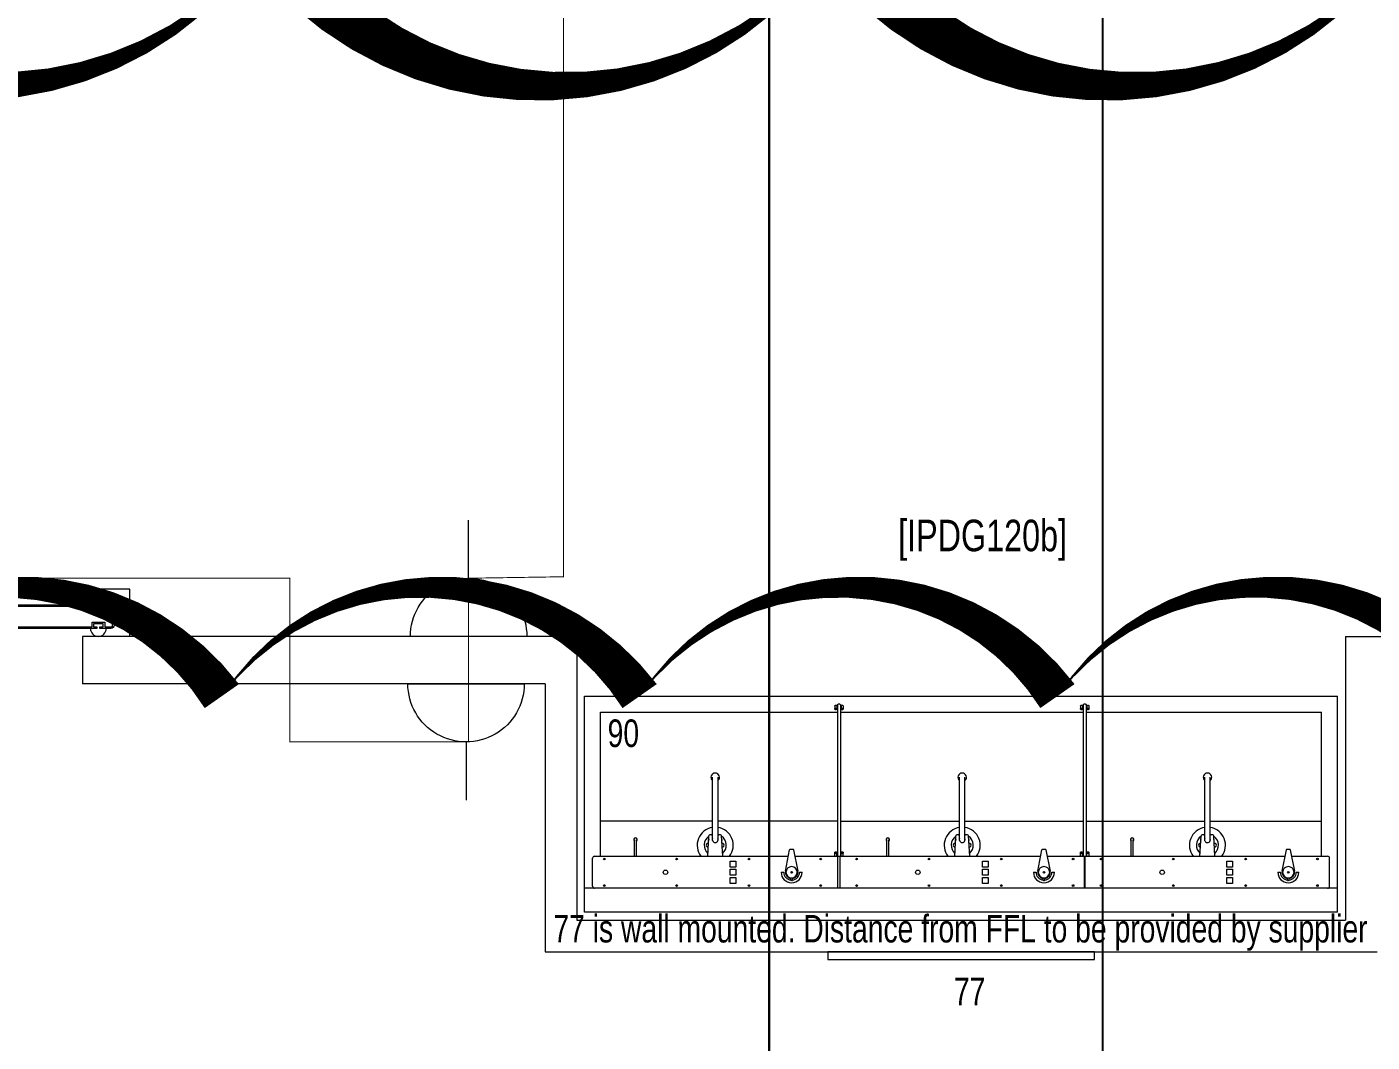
# Model space of a CAD drawing. Header units: metres. Extents: x 75097 to 220695, y -1557923 to -1361206.
# Drawn here: x 148152 to 152417, y -1408367 to -1405147 of the extents above; entities that cross this region are included whole.
import ezdxf

# ---------------------------------------------------------------- set-up
doc = ezdxf.new("R2010")
doc.units = ezdxf.units.M
doc.layers.get('0').update_dxf_attribs({"lineweight": 0})
for name, color, linetype, lineweight in [('A-100 - Copy$0$72_EGR_BASE_TEXT', 8, 'Continuous', 0), ('A-100 - Copy$0$Medical Equipment and Furniture', 8, 'Continuous', 0), ('A-100 - Copy$0$SANIT', 8, 'Continuous', 0), ('A-100 - Copy$0$Walls', 8, 'Continuous', 0), ('A-100 - Copy$0$Wooden Joinery', 8, 'Continuous', 0), ('E-LG', 245, 'Continuous', 30)]:
    doc.layers.add(name, color=color, linetype=linetype, lineweight=lineweight)
doc.layers.add('A-100 - Copy$0$axes', color=8, linetype='Continuous')
doc.layers.add('E-POWR', color=7, linetype='Continuous', lineweight=9, true_color=0x4e7e3e)
doc.layers.add('REV 01', color=7, linetype='Continuous', lineweight=0, true_color=0xe41b4d)
doc.styles.add('A-100 - Copy$0$X3G_ENTITY_257CFD', font='swisscl.ttf', dxfattribs={"height": 200})
doc.styles.add('A-100 - Copy$0$X3G_ENTITY_2587EA', font='swisscl.ttf', dxfattribs={"height": 200})

# ---------------------------------------------------------------- blocks, each defined once
blk = doc.blocks.new('NORMAL SOCKET')
at = {"layer": 'E-POWR'}
for p, q in [((0, 307.7), (0, 615.4)), ((-307.7, 0), (307.7, 0))]:
    blk.add_line(p, q, dxfattribs=at)
blk.add_ellipse((0, 0), major_axis=(32.8, 305.9), ratio=1, start_param=4.81904, end_param=7.960633, dxfattribs=at)
blk = doc.blocks.new('A-100 - Copy$0$Scrub')
at = {"layer": 'A-100 - Copy$0$SANIT'}
for p, q in [((-781500.9, -331908.5, 0), (-779112.9, -331908.5, 0)), ((-781500.9, -332594.4, 0), (-781500.9, -331908.5, 0)), ((-779112.9, -332594.4, 0), (-779112.9, -331908.5, 0)), ((-780707.7, -331940.4, 0), (-780707.7, -331949.1, 0)), ((-780701.3, -331940.4, 0), (-780701.3, -331949.1, 0)), ((-780699.1, -331937.3, 0), (-780699.1, -332416.6, 0)), ((-780689.6, -331937.3, 0), (-780689.6, -332416.6, 0)), ((-780687.3, -331940.4, 0), (-780687.3, -331949.1, 0)), ((-780681, -331940.4, 0), (-780681, -331949.1, 0)), ((-779928.2, -331940.4, 0), (-779928.2, -331949.1, 0)), ((-779921.9, -331940.4, 0), (-779921.9, -331949.1, 0)), ((-779919.6, -331937.3, 0), (-779919.6, -332416.6, 0)), ((-779910.1, -331937.3, 0), (-779910.1, -332416.6, 0)), ((-779907.9, -331940.4, 0), (-779907.9, -331949.1, 0)), ((-779901.5, -331940.4, 0), (-779901.5, -331949.1, 0)), ((-781450.1, -332416.6, 0), (-781450.1, -331959.3, 0)), ((-781450.1, -331959.3, 0), (-780699.1, -331959.3, 0)), ((-780689.6, -331959.3, 0), (-779919.6, -331959.3, 0)), ((-779910.1, -331959.3, 0), (-779163.7, -331959.3, 0)), ((-779163.7, -332416.6, 0), (-779163.7, -331959.3, 0)), ((-781095.3, -332366.9, 0), (-781095.3, -332166, 0)), ((-781077.8, -332366.3, 0), (-781077.8, -332166, 0)), ((-780312.1, -332366.9, 0), (-780312.1, -332166, 0)), ((-780294.6, -332366.3, 0), (-780294.6, -332166, 0)), ((-779534.5, -332366.9, 0), (-779534.5, -332166, 0)), ((-779517, -332366.3, 0), (-779517, -332166, 0)), ((-781095.3, -332305.4, 0), (-781450.1, -332305.4, 0)), ((-780699.1, -332305.4, 0), (-781077.8, -332305.4, 0)), ((-780689.6, -332305.4, 0), (-780312.1, -332305.4, 0)), ((-780294.6, -332305.4, 0), (-779919.6, -332305.4, 0)), ((-779910.1, -332305.4, 0), (-779534.5, -332305.4, 0)), ((-779517, -332305.4, 0), (-779163.7, -332305.4, 0)), ((-781343, -332416.6, 0), (-781343, -332364.5, 0)), ((-781336.7, -332416.6, 0), (-781336.7, -332364.5, 0)), ((-781110.3, -332416.6, 0), (-781106.6, -332352.1, 0)), ((-781095.3, -332349.1, 0), (-781103.4, -332349.1, 0)), ((-781069.7, -332349.1, 0), (-781077.8, -332349.1, 0)), ((-781062.8, -332416.6, 0), (-781066.5, -332352.1, 0)), ((-780542.8, -332416.6, 0), (-780542.8, -332364.5, 0)), ((-780536.4, -332416.6, 0), (-780536.4, -332364.5, 0)), ((-780327.1, -332416.6, 0), (-780323.4, -332352.1, 0)), ((-780312.1, -332349.1, 0), (-780320.2, -332349.1, 0)), ((-780286.5, -332349.1, 0), (-780294.6, -332349.1, 0)), ((-780279.6, -332416.6, 0), (-780283.3, -332352.1, 0)), ((-779768, -332416.6, 0), (-779768, -332364.5, 0)), ((-779761.6, -332416.6, 0), (-779761.6, -332364.5, 0)), ((-779549.5, -332416.6, 0), (-779545.8, -332352.1, 0)), ((-779534.5, -332349.1, 0), (-779542.6, -332349.1, 0)), ((-779508.9, -332349.1, 0), (-779517, -332349.1, 0)), ((-779502, -332416.6, 0), (-779505.7, -332352.1, 0)), ((-781475.5, -332511.8, 0), (-781475.5, -332422.9, 0)), ((-781475.5, -332511.8, 0), (-781475.5, -332422.9, 0)), ((-781469.2, -332416.6, 0), (-780854.7, -332416.6, 0)), ((-780863.9, -332463.6, 0), (-780850.7, -332395.7, 0)), ((-780839.5, -332394.6, 0), (-780849.3, -332394.6, 0)), ((-780838.1, -332395.7, 0), (-780824.9, -332463.6, 0)), ((-780834.1, -332416.6, 0), (-780698.2, -332416.6, 0)), ((-780707.7, -332415.1, 0), (-780707.7, -332405.2, 0)), ((-780701, -332415.1, 0), (-780701, -332405.2, 0)), ((-780699.1, -332416.6, 0), (-780689.6, -332416.6, 0)), ((-780697.8, -332518.2, 0), (-780697.8, -332416.6, 0)), ((-780690.9, -332518.2, 0), (-780690.9, -332416.6, 0)), ((-780690.4, -332416.6, 0), (-780054.5, -332416.6, 0)), ((-780687.3, -332415.1, 0), (-780687.3, -332405.2, 0)), ((-780680.7, -332415.1, 0), (-780680.7, -332405.2, 0)), ((-780063.6, -332463.6, 0), (-780050.5, -332395.7, 0)), ((-780039.3, -332394.6, 0), (-780049.1, -332394.6, 0)), ((-780037.9, -332395.7, 0), (-780024.7, -332463.6, 0)), ((-780033.8, -332416.6, 0), (-779919.5, -332416.6, 0)), ((-779928.2, -332415.1, 0), (-779928.2, -332405.2, 0)), ((-779921.6, -332415.1, 0), (-779921.6, -332405.2, 0)), ((-779919.6, -332416.6, 0), (-779910.1, -332416.6, 0)), ((-779916, -332518.2, 0), (-779916, -332416.6, 0)), ((-779915.6, -332416.6, 0), (-779279.7, -332416.6, 0)), ((-779913.2, -332518.2, 0), (-779913.2, -332416.6, 0)), ((-779913.2, -332511.8, 0), (-779913.2, -332422.9, 0)), ((-779907.9, -332415.1, 0), (-779907.9, -332405.2, 0)), ((-779901.2, -332415.1, 0), (-779901.2, -332405.2, 0)), ((-779288.8, -332463.6, 0), (-779275.6, -332395.7, 0)), ((-779264.4, -332394.6, 0), (-779274.2, -332394.6, 0)), ((-779263.1, -332395.7, 0), (-779249.9, -332463.6, 0)), ((-779259, -332416.6, 0), (-779144.7, -332416.6, 0)), ((-779138.3, -332511.8, 0), (-779138.3, -332422.9, 0)), ((-779138.3, -332511.8, 0), (-779138.3, -332422.9, 0)), ((-781039.7, -332451, 0), (-781039.7, -332432.2, 0)), ((-781039.7, -332432.2, 0), (-781021, -332432.2, 0)), ((-781021, -332451, 0), (-781039.7, -332451, 0)), ((-781039.7, -332476.8, 0), (-781039.7, -332458, 0)), ((-781039.7, -332458, 0), (-781021, -332458, 0)), ((-781021, -332432.2, 0), (-781021, -332451, 0)), ((-781021, -332458, 0), (-781021, -332476.8, 0)), ((-780239.5, -332432.2, 0), (-780220.7, -332432.2, 0)), ((-780239.5, -332451, 0), (-780239.5, -332432.2, 0)), ((-780220.7, -332451, 0), (-780239.5, -332451, 0)), ((-780239.5, -332476.8, 0), (-780239.5, -332458, 0)), ((-780239.5, -332458, 0), (-780220.7, -332458, 0)), ((-780220.7, -332432.2, 0), (-780220.7, -332451, 0)), ((-780220.7, -332458, 0), (-780220.7, -332476.8, 0)), ((-779464.7, -332451, 0), (-779464.7, -332432.2, 0)), ((-779464.7, -332432.2, 0), (-779445.9, -332432.2, 0)), ((-779445.9, -332451, 0), (-779464.7, -332451, 0)), ((-779464.7, -332476.8, 0), (-779464.7, -332458, 0)), ((-779464.7, -332458, 0), (-779445.9, -332458, 0)), ((-779445.9, -332432.2, 0), (-779445.9, -332451, 0)), ((-779445.9, -332458, 0), (-779445.9, -332476.8, 0)), ((-781021, -332476.8, 0), (-781039.7, -332476.8, 0)), ((-781039.7, -332483.8, 0), (-781021, -332483.8, 0)), ((-781039.7, -332502.6, 0), (-781039.7, -332483.8, 0)), ((-781021, -332502.6, 0), (-781039.7, -332502.6, 0)), ((-781021, -332483.8, 0), (-781021, -332502.6, 0)), ((-780877.7, -332467.4, 0), (-780869.4, -332467.4, 0)), ((-780846.8, -332493, 0), (-780847.4, -332488, 0)), ((-780843, -332493.9, 0), (-780845.8, -332493.9, 0)), ((-780842, -332493, 0), (-780841.4, -332488, 0)), ((-780819.4, -332467.4, 0), (-780811.2, -332467.4, 0)), ((-780220.7, -332476.8, 0), (-780239.5, -332476.8, 0)), ((-780239.5, -332502.6, 0), (-780239.5, -332483.8, 0)), ((-780239.5, -332483.8, 0), (-780220.7, -332483.8, 0)), ((-780220.7, -332502.6, 0), (-780239.5, -332502.6, 0)), ((-780220.7, -332483.8, 0), (-780220.7, -332502.6, 0)), ((-780077.4, -332467.4, 0), (-780069.2, -332467.4, 0)), ((-780046.6, -332493, 0), (-780047.2, -332488, 0)), ((-780042.8, -332493.9, 0), (-780045.6, -332493.9, 0)), ((-780041.8, -332493, 0), (-780041.2, -332488, 0)), ((-780019.2, -332467.4, 0), (-780010.9, -332467.4, 0)), ((-779445.9, -332476.8, 0), (-779464.7, -332476.8, 0)), ((-779464.7, -332502.6, 0), (-779464.7, -332483.8, 0)), ((-779464.7, -332483.8, 0), (-779445.9, -332483.8, 0)), ((-779445.9, -332502.6, 0), (-779464.7, -332502.6, 0)), ((-779445.9, -332483.8, 0), (-779445.9, -332502.6, 0)), ((-779302.6, -332467.4, 0), (-779294.4, -332467.4, 0)), ((-779271.8, -332493, 0), (-779272.4, -332488, 0)), ((-779268, -332493.9, 0), (-779270.7, -332493.9, 0)), ((-779266.9, -332493, 0), (-779266.3, -332488, 0)), ((-779244.3, -332467.4, 0), (-779236.1, -332467.4, 0)), ((-779112.9, -332518.2, 0), (-781500.9, -332518.2, 0)), ((-779112.9, -332594.4, 0), (-781500.9, -332594.4, 0))]:
    blk.add_line(p, q, dxfattribs=at)
at = {"layer": 'A-100 - Copy$0$SANIT', "elevation": 0}
for points in [[(-780707.7, -331940.4), (-780707.4, -331939.3, -0.103098), (-780706.8, -331938.4, -0.092589), (-780705.7, -331937.8), (-780704.5, -331937.6)], [(-780704.5, -331937.6), (-780703.3, -331937.8, -0.092589), (-780702.3, -331938.4, -0.103098), (-780701.6, -331939.3), (-780701.3, -331940.4)], [(-780699.1, -331937.3), (-780698.7, -331935.7, -0.103098), (-780697.7, -331934.4, -0.092589), (-780696.2, -331933.5), (-780694.3, -331933.1), (-780692.5, -331933.5, -0.092589), (-780691, -331934.4, -0.103098), (-780689.9, -331935.7), (-780689.6, -331937.3)], [(-780687.3, -331940.4), (-780687.1, -331939.3, -0.103098), (-780686.4, -331938.4, -0.092589), (-780685.4, -331937.8), (-780684.2, -331937.6)], [(-780684.2, -331937.6), (-780682.9, -331937.8, -0.092589), (-780681.9, -331938.4, -0.103098), (-780681.2, -331939.3), (-780681, -331940.4)], [(-779928.2, -331940.4), (-779928, -331939.3, -0.103098), (-779927.3, -331938.4, -0.092589), (-779926.3, -331937.8), (-779925.1, -331937.6)], [(-779925.1, -331937.6), (-779923.8, -331937.8, -0.092589), (-779922.8, -331938.4, -0.103098), (-779922.1, -331939.3), (-779921.9, -331940.4)], [(-779919.6, -331937.3), (-779919.3, -331935.7, -0.103098), (-779918.3, -331934.4, -0.092589), (-779916.7, -331933.5), (-779914.9, -331933.1), (-779913, -331933.5, -0.092589), (-779911.5, -331934.4, -0.103098), (-779910.5, -331935.7), (-779910.1, -331937.3)], [(-779907.9, -331940.4), (-779907.6, -331939.3, -0.103098), (-779907, -331938.4, -0.092589), (-779905.9, -331937.8), (-779904.7, -331937.6)], [(-779904.7, -331937.6), (-779903.5, -331937.8, -0.092589), (-779902.5, -331938.4, -0.103098), (-779901.8, -331939.3), (-779901.5, -331940.4)], [(-780707.2, -332416.6, -0.044297), (-780707.4, -332416.1), (-780707.7, -332415.1)], [(-780701, -332415.1), (-780701.3, -332416.1, -0.044297), (-780701.6, -332416.6, -0.092589)], [(-780686.8, -332416.6, -0.044297), (-780687.1, -332416.1), (-780687.3, -332415.1)], [(-780680.7, -332415.1), (-780680.9, -332416.1, -0.044297), (-780681.2, -332416.6, -0.092589)], [(-779927.7, -332416.6, -0.044297), (-779928, -332416.1), (-779928.2, -332415.1)], [(-779921.6, -332415.1), (-779921.8, -332416.1, -0.044297), (-779922.1, -332416.6, -0.092589)], [(-779907.4, -332416.6, -0.044297), (-779907.6, -332416.1), (-779907.9, -332415.1)], [(-779901.2, -332415.1), (-779901.5, -332416.1, -0.044297), (-779901.8, -332416.6, -0.092589)]]:
    blk.add_lwpolyline(points, format="xyb", dxfattribs=at)
for points in [[(-780704.5, -331946.4), (-780703.3, -331946.6, -0.092589), (-780702.3, -331947.2, -0.103098), (-780701.6, -331948.1), (-780701.3, -331949.1), (-780701.6, -331950.2, -0.103098), (-780702.3, -331951.1, -0.092589), (-780703.3, -331951.7), (-780704.5, -331951.9), (-780705.7, -331951.7, -0.092589), (-780706.8, -331951.1, -0.103098), (-780707.4, -331950.2), (-780707.7, -331949.1), (-780707.4, -331948.1, -0.103098), (-780706.8, -331947.2, -0.092589), (-780705.7, -331946.6)], [(-780684.2, -331946.4), (-780682.9, -331946.6, -0.092589), (-780681.9, -331947.2, -0.103098), (-780681.2, -331948.1), (-780681, -331949.1), (-780681.2, -331950.2, -0.103098), (-780681.9, -331951.1, -0.092589), (-780682.9, -331951.7), (-780684.2, -331951.9), (-780685.4, -331951.7, -0.092589), (-780686.4, -331951.1, -0.103098), (-780687.1, -331950.2), (-780687.3, -331949.1), (-780687.1, -331948.1, -0.103098), (-780686.4, -331947.2, -0.092589), (-780685.4, -331946.6)], [(-779925.1, -331946.4), (-779923.8, -331946.6, -0.092589), (-779922.8, -331947.2, -0.103098), (-779922.1, -331948.1), (-779921.9, -331949.1), (-779922.1, -331950.2, -0.103098), (-779922.8, -331951.1, -0.092589), (-779923.8, -331951.7), (-779925.1, -331951.9), (-779926.3, -331951.7, -0.092589), (-779927.3, -331951.1, -0.103098), (-779928, -331950.2), (-779928.2, -331949.1), (-779928, -331948.1, -0.103098), (-779927.3, -331947.2, -0.092589), (-779926.3, -331946.6)], [(-779904.7, -331946.4), (-779903.5, -331946.6, -0.092589), (-779902.5, -331947.2, -0.103098), (-779901.8, -331948.1), (-779901.5, -331949.1), (-779901.8, -331950.2, -0.103098), (-779902.5, -331951.1, -0.092589), (-779903.5, -331951.7), (-779904.7, -331951.9), (-779905.9, -331951.7, -0.092589), (-779907, -331951.1, -0.103098), (-779907.6, -331950.2), (-779907.9, -331949.1), (-779907.6, -331948.1, -0.103098), (-779907, -331947.2, -0.092589), (-779905.9, -331946.6)], [(-780704.4, -332408.1), (-780705.7, -332407.9, -0.092589), (-780706.7, -332407.3, -0.103098), (-780707.4, -332406.3), (-780707.7, -332405.2), (-780707.4, -332404.1, -0.103098), (-780706.7, -332403.2, -0.092589), (-780705.7, -332402.6), (-780704.4, -332402.4), (-780703.1, -332402.6, -0.092589), (-780702, -332403.2, -0.103098), (-780701.3, -332404.1), (-780701, -332405.2), (-780701.3, -332406.3, -0.103098), (-780702, -332407.3, -0.092589), (-780703.1, -332407.9)], [(-780684, -332408.1), (-780685.3, -332407.9, -0.092589), (-780686.4, -332407.3, -0.103098), (-780687.1, -332406.3), (-780687.3, -332405.2), (-780687.1, -332404.1, -0.103098), (-780686.4, -332403.2, -0.092589), (-780685.3, -332402.6), (-780684, -332402.4), (-780682.7, -332402.6, -0.092589), (-780681.7, -332403.2, -0.103098), (-780680.9, -332404.1), (-780680.7, -332405.2), (-780680.9, -332406.3, -0.103098), (-780681.7, -332407.3, -0.092589), (-780682.7, -332407.9)], [(-779924.9, -332408.1), (-779926.2, -332407.9, -0.092589), (-779927.3, -332407.3, -0.103098), (-779928, -332406.3), (-779928.2, -332405.2), (-779928, -332404.1, -0.103098), (-779927.3, -332403.2, -0.092589), (-779926.2, -332402.6), (-779924.9, -332402.4), (-779923.6, -332402.6, -0.092589), (-779922.6, -332403.2, -0.103098), (-779921.8, -332404.1), (-779921.6, -332405.2), (-779921.8, -332406.3, -0.103098), (-779922.6, -332407.3, -0.092589), (-779923.6, -332407.9)], [(-779904.6, -332408.1), (-779905.9, -332407.9, -0.092589), (-779906.9, -332407.3, -0.103098), (-779907.6, -332406.3), (-779907.9, -332405.2), (-779907.6, -332404.1, -0.103098), (-779906.9, -332403.2, -0.092589), (-779905.9, -332402.6), (-779904.6, -332402.4), (-779903.3, -332402.6, -0.092589), (-779902.2, -332403.2, -0.103098), (-779901.5, -332404.1), (-779901.2, -332405.2), (-779901.5, -332406.3, -0.103098), (-779902.2, -332407.3, -0.092589), (-779903.3, -332407.9)]]:
    blk.add_lwpolyline(points, format="xyb", close=True, dxfattribs=at)
at = {"layer": 'A-100 - Copy$0$SANIT'}
for centre, radius in [((-781438.5, -332425.3, 0), 2.55), ((-781209.1, -332425.3, 0), 2.55), ((-780979.7, -332425.3, 0), 2.55), ((-780752, -332425.3, 0), 2.55), ((-780638.3, -332425.3, 0), 2.55), ((-780408.9, -332425.3, 0), 2.55), ((-780179.5, -332425.3, 0), 2.55), ((-779951.7, -332425.3, 0), 2.55), ((-779863.5, -332425.3, 0), 2.55), ((-779634.1, -332425.3, 0), 2.55), ((-779404.7, -332425.3, 0), 2.55), ((-779176.9, -332425.3, 0), 2.55), ((-781244.4, -332467.4, 0), 7.03), ((-780844.4, -332467.4, 0), 2.54), ((-780444.2, -332467.4, 0), 7.03), ((-780044.2, -332467.4, 0), 2.54), ((-779669.4, -332467.4, 0), 7.03), ((-779269.3, -332467.4, 0), 2.54), ((-781438.5, -332509.4, 0), 2.55), ((-781209.1, -332509.4, 0), 2.55), ((-780979.7, -332509.4, 0), 2.55), ((-780752, -332509.4, 0), 2.55), ((-780638.3, -332509.4, 0), 2.55), ((-780408.9, -332509.4, 0), 2.55), ((-780179.5, -332509.4, 0), 2.55), ((-779951.7, -332509.4, 0), 2.55), ((-779863.5, -332509.4, 0), 2.55), ((-779634.1, -332509.4, 0), 2.55), ((-779404.7, -332509.4, 0), 2.55), ((-779176.9, -332509.4, 0), 2.55)]:
    blk.add_circle(centre, radius, dxfattribs=at)
for centre, radius, start, end in [((-781086.6, -332166.2, 0), 13.5, 310.3785, 229.6215), ((-780303.4, -332166.2, 0), 13.5, 310.3785, 229.6215), ((-779525.7, -332166.2, 0), 13.5, 310.3785, 229.6215), ((-781086.7, -332381.6, 0), 57.2, 98.701, 217.7343), ((-781086.7, -332381.6, 0), 57.2, 322.2657, 81.1122), ((-780303.4, -332381.6, 0), 57.2, 98.701, 217.7343), ((-780303.4, -332381.6, 0), 57.2, 322.2657, 81.1122), ((-779525.8, -332381.6, 0), 57.2, 98.701, 217.7343), ((-779525.8, -332381.6, 0), 57.2, 322.2657, 81.1122), ((-781339.8, -332363.8, 0), 5.43, 305.7548, 234.2452), ((-781086.7, -332381.6, 0), 34.9, 124.8727, 228.4631), ((-781109.3, -332381.6, 0), 5.67, 76.7008, 276.635), ((-781102.7, -332365.6, 0), 5.67, 142.709, 210.6268), ((-781103.4, -332352.3, 0), 3.18, 90, 176.6679), ((-781086.7, -332381.6, 0), 34.9, 104.3324, 111.5368), ((-781086.7, -332363.8, 0), 9.19, 160.1663, 16.1137), ((-781086.7, -332381.6, 0), 34.9, 68.4632, 75.3557), ((-781069.7, -332352.3, 0), 3.18, 3.3321, 90), ((-781086.7, -332381.6, 0), 34.9, 311.9216, 54.7426), ((-781070.7, -332365.6, 0), 5.67, 332.8575, 33.8067), ((-781064, -332381.6, 0), 5.67, 265.2456, 101.4186), ((-780539.6, -332363.8, 0), 5.43, 305.7548, 234.2452), ((-780303.4, -332381.6, 0), 34.9, 124.8727, 228.4631), ((-780326.1, -332381.6, 0), 5.67, 76.7008, 276.635), ((-780319.4, -332365.6, 0), 5.67, 142.709, 210.6268), ((-780320.2, -332352.3, 0), 3.18, 90, 176.6679), ((-780303.4, -332381.6, 0), 34.9, 104.3324, 111.5368), ((-780303.4, -332363.8, 0), 9.19, 160.1663, 16.1137), ((-780303.4, -332381.6, 0), 34.9, 68.4632, 75.3557), ((-780286.5, -332352.3, 0), 3.18, 3.3321, 90), ((-780303.4, -332381.6, 0), 34.9, 311.9216, 54.7426), ((-780287.4, -332365.6, 0), 5.67, 332.8575, 33.8067), ((-780280.8, -332381.6, 0), 5.67, 265.2456, 101.4186), ((-779764.8, -332363.8, 0), 5.43, 305.7548, 234.2452), ((-779525.8, -332381.6, 0), 34.9, 124.8727, 228.4631), ((-779548.5, -332381.6, 0), 5.67, 76.7008, 276.635), ((-779541.8, -332365.6, 0), 5.67, 142.709, 210.6268), ((-779542.6, -332352.3, 0), 3.18, 90, 176.6679), ((-779525.8, -332381.6, 0), 34.9, 104.3324, 111.5368), ((-779525.8, -332363.8, 0), 9.19, 160.1663, 16.1137), ((-779525.8, -332381.6, 0), 34.9, 68.4632, 75.3557), ((-779508.9, -332352.3, 0), 3.18, 3.3321, 90), ((-779525.8, -332381.6, 0), 34.9, 311.9216, 54.7426), ((-779509.8, -332365.6, 0), 5.67, 332.8575, 33.8067), ((-779503.2, -332381.6, 0), 5.67, 265.2456, 101.4186), ((-781469.2, -332422.9, 0), 6.35, 90, 180), ((-780849.3, -332396, 0), 1.41, 90, 169.012), ((-780839.5, -332396, 0), 1.41, 10.988, 90), ((-780049.1, -332396, 0), 1.41, 90, 169.012), ((-780039.3, -332396, 0), 1.41, 10.988, 90), ((-779274.2, -332396, 0), 1.41, 90, 169.012), ((-779264.4, -332396, 0), 1.41, 10.988, 90), ((-779144.7, -332422.9, 0), 6.35, 0, 90), ((-780844.4, -332467.4, 0), 19.8, 169.012, 257.996), ((-780844.4, -332467.4, 0), 18.1, 270, 269.6862), ((-780844.4, -332467.4, 0), 19.8, 282.004, 10.988), ((-780044.2, -332467.4, 0), 19.8, 169.012, 257.996), ((-780044.2, -332467.4, 0), 18.1, 270, 269.6862), ((-780044.2, -332467.4, 0), 19.8, 282.004, 10.988), ((-779269.3, -332467.4, 0), 19.8, 169.012, 257.996), ((-779269.3, -332467.4, 0), 18.1, 270, 269.6862), ((-779269.3, -332467.4, 0), 19.8, 282.004, 10.988), ((-780844.4, -332467.4, 0), 33.2, 180, 0), ((-780844.4, -332467.4, 0), 25, 180, 264.2433), ((-780848.8, -332488.2, 0), 1.41, 6.7774, 77.996), ((-780845.8, -332492.9, 0), 1.05, 182.3968, 270), ((-780843, -332492.9, 0), 1.05, 270, 357.6032), ((-780844.4, -332467.4, 0), 25, 275.7567, 0), ((-780840, -332488.2, 0), 1.41, 102.004, 173.2226), ((-780044.2, -332467.4, 0), 33.2, 180, 0), ((-780044.2, -332467.4, 0), 25, 180, 264.2433), ((-780048.6, -332488.2, 0), 1.41, 6.7774, 77.996), ((-780045.6, -332492.9, 0), 1.05, 182.3968, 270), ((-780042.8, -332492.9, 0), 1.05, 270, 357.6032), ((-780044.2, -332467.4, 0), 25, 275.7567, 0), ((-780039.8, -332488.2, 0), 1.41, 102.004, 173.2226), ((-779269.3, -332467.4, 0), 33.2, 180, 0), ((-779269.3, -332467.4, 0), 25, 180, 264.2433), ((-779273.8, -332488.2, 0), 1.41, 6.7774, 77.996), ((-779270.7, -332492.9, 0), 1.05, 182.3968, 270), ((-779268, -332492.9, 0), 1.05, 270, 357.6032), ((-779269.3, -332467.4, 0), 25, 275.7567, 0), ((-779264.9, -332488.2, 0), 1.41, 102.004, 173.2226), ((-781469.2, -332511.8, 0), 6.35, 180, 270), ((-779144.7, -332511.8, 0), 6.35, 270, 0)]:
    blk.add_arc(centre, radius, start, end, dxfattribs=at)
blk = doc.blocks.new('A-100 - Copy')
at = {"layer": 'A-100 - Copy$0$axes'}
blk.add_line((151563.3, -1477297.4, 0), (151563.3, -1391762.7, 0), dxfattribs=at)
at = {"layer": 'A-100 - Copy$0$Medical Equipment and Furniture', "elevation": 0}
blk.add_lwpolyline([(151536.6, -1408080.6), (150691.6, -1408080.6), (150691.6, -1408105.6), (151536.6, -1408105.6), (151536.6, -1408080.6)], dxfattribs=at)
at = {"layer": 'A-100 - Copy$0$Walls'}
for p, q in [((148328.3, -1407080.6, 0), (148328.3, -1407230.6, 0)), ((149895.1, -1407080.6, 0), (148328.3, -1407080.6, 0)), ((149895.1, -1407080.6, 0), (149895.1, -1407980.6, 0)), ((152333.1, -1407080.6, 0), (153899.9, -1407080.6, 0)), ((152333.1, -1407080.6, 0), (152333.1, -1407980.6, 0)), ((149795.1, -1407230.6, 0), (148328.3, -1407230.6, 0)), ((149795.1, -1407230.6, 0), (149795.1, -1408080.6, 0)), ((149895.1, -1407980.6, 0), (152333.1, -1407980.6, 0)), ((149795.1, -1408080.6, 0), (152433.1, -1408080.6, 0))]:
    blk.add_line(p, q, dxfattribs=at)
at = {"layer": 'A-100 - Copy$0$Wooden Joinery', "elevation": 0}
blk.add_lwpolyline([(148478.3, -1407080.6), (148478.3, -1406930.6), (144078.3, -1406930.6), (144078.3, -1407080.6)], dxfattribs=at)
for points in [[(146363.3, -1407050.6), (146373.3, -1407050.6), (146373.3, -1407055.6), (146338.3, -1407055.6, -0.414214), (146328.3, -1407045.6), (146328.3, -1406990.6, -0.414214), (146338.3, -1406980.6), (148418.3, -1406980.6, -0.414214), (148428.3, -1406990.6), (148428.3, -1407045.6, -0.414214), (148418.3, -1407055.6), (148383.3, -1407055.6), (148383.3, -1407050.6), (148393.3, -1407050.6), (148393.3, -1407040.6), (148363.3, -1407040.6), (148363.3, -1407050.6), (148373.3, -1407050.6), (148373.3, -1407055.6), (146383.3, -1407055.6), (146383.3, -1407050.6), (146393.3, -1407050.6), (146393.3, -1407040.6), (146363.3, -1407040.6)], [(146398.3, -1407050.6), (148358.3, -1407050.6), (148358.3, -1407035.6), (148398.3, -1407035.6), (148398.3, -1407050.6), (148418.3, -1407050.6, 0.414214), (148423.3, -1407045.6), (148423.3, -1406990.6, 0.414214), (148418.3, -1406985.6), (146338.3, -1406985.6, 0.414214), (146333.3, -1406990.6), (146333.3, -1407045.6, 0.414214), (146338.3, -1407050.6), (146358.3, -1407050.6), (146358.3, -1407035.6), (146398.3, -1407035.6)]]:
    blk.add_lwpolyline(points, format="xyb", close=True, dxfattribs=at)
at = {"layer": 'A-100 - Copy$0$Wooden Joinery'}
blk.add_arc((148378.3, -1407055.6, 0), 25, 180, 0, dxfattribs=at)
at = {"layer": 'A-100 - Copy$0$Medical Equipment and Furniture'}
blk.add_blockref('A-100 - Copy$0$Scrub', (931421, -1075361.2, 0), dxfattribs=at)
at = {"layer": 'A-100 - Copy$0$72_EGR_BASE_TEXT', "insert": (151182.2, -1406710.4), "char_height": 100, "attachment_point": 2, "style": 'A-100 - Copy$0$X3G_ENTITY_2587EA'}
blk.add_mtext('[IPDG120b]', dxfattribs=at)
at = {"layer": 'A-100 - Copy$0$Medical Equipment and Furniture', "char_height": 87.47, "attachment_point": 2, "style": 'A-100 - Copy$0$X3G_ENTITY_257CFD'}
for s, insert in [('90', (150043, -1407343.8, -0.9)), ('77', (151141, -1408162.9, 0))]:
    blk.add_mtext(s, dxfattribs=dict(at, insert=insert))
at = {"layer": 'A-100 - Copy$0$Medical Equipment and Furniture', "insert": (151112.1, -1407963.7, -2.4), "char_height": 87.473, "width": 3260.537, "attachment_point": 2, "style": 'A-100 - Copy$0$X3G_ENTITY_257CFD'}
blk.add_mtext('77 is wall mounted. Distance from FFL to be provided by supplier', dxfattribs=at)

msp = doc.modelspace()

# ---------------------------------------------------------------- linework, layer by layer
at = {"layer": 'E-LG', "color": 1}
msp.add_lwpolyline([(150505, -1410095.1), (150505, -1405110.5), (125427.3, -1405110.5), (125427.3, -1401960.3), (124946.7, -1401849.6), (125150.8, -1402096.7), (125150.8, -1404010.4), (124514.9, -1403969.8), (125156.2, -1404080.2), (125156.2, -1404482.1), (118933, -1404482.1), (118933, -1402076.9), (118651, -1402076.9), (118453, -1401944), (118240.9, -1402108.2), (116424, -1402108.2), (116424, -1403363.1), (116215, -1403702.6)], dxfattribs=at)
at = {"layer": 'E-POWR', "const_width": 3}
msp.add_lwpolyline([(158021.6, -1404865.6), (149853, -1404865.6), (149853, -1406891.3), (149552.3, -1406896), (149552.3, -1407414.6), (148985.8, -1407414.6), (148985.8, -1406896), (142926.4, -1406896), (142926.4, -1410117.7), (142934.3, -1411096.4), (135469.2, -1411096.4), (135475.5, -1410549.2), (135475.5, -1408265.2), (139123.8, -1408265.2), (139123.8, -1406896), (140664.3, -1406896), (140664.3, -1407415.2), (140944.1, -1407415.2)], dxfattribs=at)

# ---------------------------------------------------------------- block references
at = {"layer": 'E-POWR', "color": 85, "xscale": -0.6, "yscale": 0.6, "zscale": 0.6}
msp.add_blockref('NORMAL SOCKET', (149552.3, -1407080.6, 0), dxfattribs=at)
at = {"layer": 'E-POWR', "color": 85, "xscale": -0.6, "yscale": 0.6, "zscale": 0.6, "rotation": 180}
msp.add_blockref('NORMAL SOCKET', (149544.3, -1407230.6, 0), dxfattribs=at)

# ---------------------------------------------------------------- next in the draw order: block references
msp.add_blockref('A-100 - Copy', (0, 0))

# ---------------------------------------------------------------- next in the draw order: linework, layer by layer
at = {"layer": 'REV 01', "color": 3}
for points, elevation in [([(142666.9, -1397087.7, 0, 180.5, -0.520567), (144471.7, -1397087.6, 0, 180.5, -0.520567), (146276.4, -1397087.5, 0, 180.5, -0.520567), (148081.2, -1397087.5, 0, 180.5, -0.520567), (149886, -1397087.4, 0, 180.5, -0.520567), (151690.8, -1397087.3, 0, 180.5, -0.520567), (153495.6, -1397087.3, 0, 180.5, -0.520567), (155300.4, -1397087.2, 0, 180.5, -0.520567), (157105.1, -1397087.1, 0, 180.5, -0.520567), (158909.9, -1397087, 0, 180.5, -0.520567), (159050.9, -1398748.8, 0, 180.5, -0.520567), (159048.8, -1400553.6, 0, 180.5, -0.520567), (159046.6, -1402358.4, 0, 180.5, -0.520567), (159044.4, -1404163.1, 0, 180.5, -0.520567), (157940.6, -1404865, 0, 180.5, -0.520567), (156135.8, -1404865, 0, 180.5, -0.520567), (154331, -1404865.1, 0, 180.5, -0.520567), (152526.2, -1404865.2, 0, 180.5, -0.520567), (150721.5, -1404865.3, 0, 180.5, -0.520567), (148916.7, -1404865.3, 0, 180.5, -0.520567), (147111.9, -1404865.4, 0, 180.5, -0.520567), (145307.1, -1404865.5, 0, 180.5, -0.520567), (143502.3, -1404865.6, 0, 180.5, -0.520567), (141697.6, -1404865.6, 0, 180.5, -0.520567)], -2.4), ([(155996, -1411752.3, 0, 132.5, -0.520567), (154671.1, -1411752.4, 0, 132.5, -0.520567), (153346.2, -1411752.5, 0, 132.5, -0.520567), (152021.3, -1411752.6, 0, 132.5, -0.520567), (150696.4, -1411752.7, 0, 132.5, -0.520567), (149371.5, -1411752.8, 0, 132.5, -0.520567), (148046.5, -1411753, 0, 132.5, -0.520567), (146721.6, -1411753.1, 0, 132.5, -0.520567), (145396.7, -1411753.2, 0, 132.5, -0.520567), (144071.8, -1411753.3, 0, 132.5, -0.520567), (143462.3, -1411039.4, 0, 132.5, -0.520567), (143465, -1409714.5, 0, 132.5, -0.520567), (143467.8, -1408389.6, 0, 132.5, -0.520567), (143470.1, -1407270.4, 0, 132.5, -0.520567), (144795.1, -1407270.3, 0, 132.5, -0.520567), (146120, -1407270.1, 0, 132.5, -0.520567), (147444.9, -1407270, 0, 132.5, -0.520567), (148769.8, -1407269.9, 0, 132.5, -0.520567), (150094.7, -1407269.8, 0, 132.5, -0.520567), (151419.6, -1407269.7, 0, 132.5, -0.520567), (152744.6, -1407269.6, 0, 132.5, -0.520567), (154069.5, -1407269.5, 0, 132.5, -0.520567), (155394.4, -1407269.3, 0, 132.5, -0.520567)], 0)]:
    msp.add_lwpolyline(points, format="xyseb", dxfattribs=dict(at, elevation=elevation))

doc.saveas('drawing.dxf')
